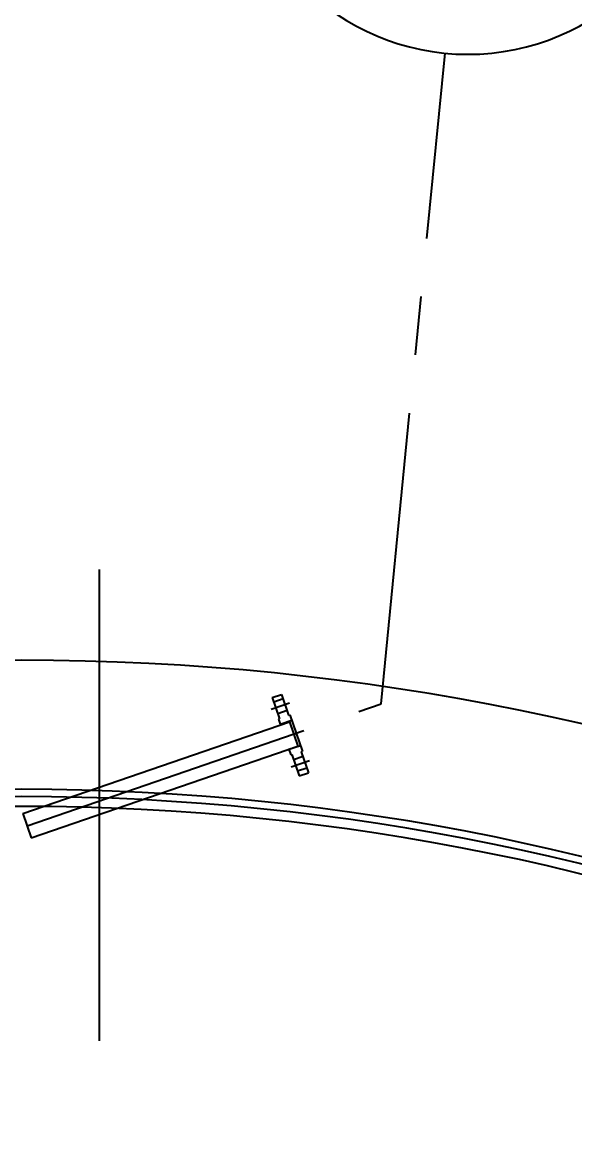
# Model space of a CAD drawing. Extents: x -1889 to 1550, y -1971 to 1122.
# Drawn here: x 372.9 to 401.2, y 772.2 to 829.1 of the extents above; entities that cross this region are included whole.
import ezdxf
from ezdxf.enums import TextEntityAlignment as Align

# ---------------------------------------------------------------- set-up
doc = ezdxf.new("R2010")
doc.units = 0
doc.header["$LTSCALE"] = 12
doc.header["$MEASUREMENT"] = 0
doc.linetypes.add('CENTER', pattern=[2, 1.25, -0.25, 0.25, -0.25])
doc.layers.get('0').update_dxf_attribs({"linetype": 'CONTINUOUS'})
doc.layers.get('Defpoints').update_dxf_attribs({"linetype": 'CONTINUOUS'})
for name, color, linetype in [('1 PIPE', 7, 'CONTINUOUS'), ('1-150-RFSO', 14, 'CONTINUOUS'), ('CENTER', 6, 'CENTER'), ('DIM', 1, 'CONTINUOUS'), ('ROOF', 140, 'CONTINUOUS'), ('SHELL', 40, 'CONTINUOUS')]:
    doc.layers.add(name, color=color, linetype=linetype)
doc.styles.add('ROMANS', font='ROMANS.shx', dxfattribs={"width": 0.85, "height": 5.76})

# ---------------------------------------------------------------- blocks, each defined once
blk = doc.blocks.new('Nozzle Callout')
blk.add_line((0.25, 0), (-0.25, 0))
blk.add_circle((0, 0), 0.25)
at = {"style": 'ROMANS', "width": 0.9}
for tag, p in [('NZ-ID', (0, 0.125)), ('NZ-SZ', (0, -0.125))]:
    blk.add_attdef(tag, text='', height=0.0975, dxfattribs=at).set_placement(p, align=Align.MIDDLE)

msp = doc.modelspace()

# ---------------------------------------------------------------- linework, layer by layer
at = {"layer": '1 PIPE'}
for p, q in [((372.93738, 788.46047), (386.61389, 793.16967)), ((386.61389, 793.16967), (387.04201, 791.92631)), ((373.3655, 787.21711), (387.04201, 791.92631)), ((372.93738, 788.46047), (373.3655, 787.21711))]:
    msp.add_line(p, q, dxfattribs=at)
at = {"layer": '1-150-RFSO'}
for p, q in [((385.72245, 794.41478), (386.19521, 794.57757)), ((385.72245, 794.41478), (386.09889, 793.32153)), ((386.27661, 794.34119), (385.80385, 794.1784)), ((386.19521, 794.57757), (386.56148, 793.51386)), ((386.48009, 793.75024), (386.00733, 793.58745)), ((386.56148, 793.51386), (386.62057, 793.53421)), ((386.62057, 793.53421), (387.27171, 791.64317)), ((386.0398, 793.30118), (386.09889, 793.32153)), ((386.0398, 793.30118), (386.14113, 793.00689)), ((386.72475, 793.23164), (386.13381, 793.02816)), ((386.56925, 791.76353), (386.67059, 791.46924)), ((387.16753, 791.94573), (386.57658, 791.74225)), ((386.67059, 791.46924), (386.72968, 791.48958)), ((386.72968, 791.48958), (387.10612, 790.39633)), ((387.29401, 791.38644), (386.82125, 791.22366)), ((387.21261, 791.62282), (387.27171, 791.64317)), ((387.21261, 791.62282), (387.57888, 790.55911)), ((387.49749, 790.79549), (387.02473, 790.63271)), ((387.10612, 790.39633), (387.57888, 790.55911))]:
    msp.add_line(p, q, dxfattribs=at)
at = {"layer": 'CENTER'}
for p, q in [((391.2992, 794.08757), (394.58173, 827.47822)), ((373.15144, 787.83879), (391.2992, 794.08757)), ((386.61284, 794.12645), (385.67109, 793.80219)), ((387.63024, 791.17171), (386.68849, 790.84744))]:
    msp.add_line(p, q, dxfattribs=at)
at = {"layer": 'Defpoints'}
msp.add_line((376.85731, 776.80403), (376.85731, 800.99135), dxfattribs=at)
at = {"layer": 'ROOF'}
msp.add_lwpolyline([(493.23231, 669.33221, 1), (252.48231, 669.33221), (252.48231, 405.33221, 1), (493.23231, 405.33221)], format="xyb", close=True, dxfattribs=at)
at = {"layer": 'SHELL'}
for points in [[(492.85731, 669.33221, 1), (252.85731, 669.33221), (252.85731, 405.33221, 1), (492.85731, 405.33221)], [(492.35731, 669.33221, 1), (253.35731, 669.33221), (253.35731, 405.33221, 1), (492.35731, 405.33221)]]:
    msp.add_lwpolyline(points, format="xyb", close=True, dxfattribs=at)
msp.add_arc((372.85731, 669.33221), 127, 0, 180, dxfattribs=at)

# ---------------------------------------------------------------- block references
at = {"layer": 'DIM'}
ref = msp.add_blockref('Nozzle Callout', (395.75575, 839.42065), dxfattribs=dict(at, xscale=-48, yscale=48, zscale=48))
ref.add_attrib('NZ-ID', 'N11a', dxfattribs={"layer": '0', "height": 4.68, "style": 'ROMANS', "width": 0.9}).set_placement((395.75575, 845.42065), align=Align.MIDDLE)
ref.add_attrib('NZ-SZ', '1"', dxfattribs={"layer": '0', "height": 4.68, "style": 'ROMANS', "width": 0.9}).set_placement((395.75575, 833.42065), align=Align.MIDDLE)

doc.saveas('drawing.dxf')
